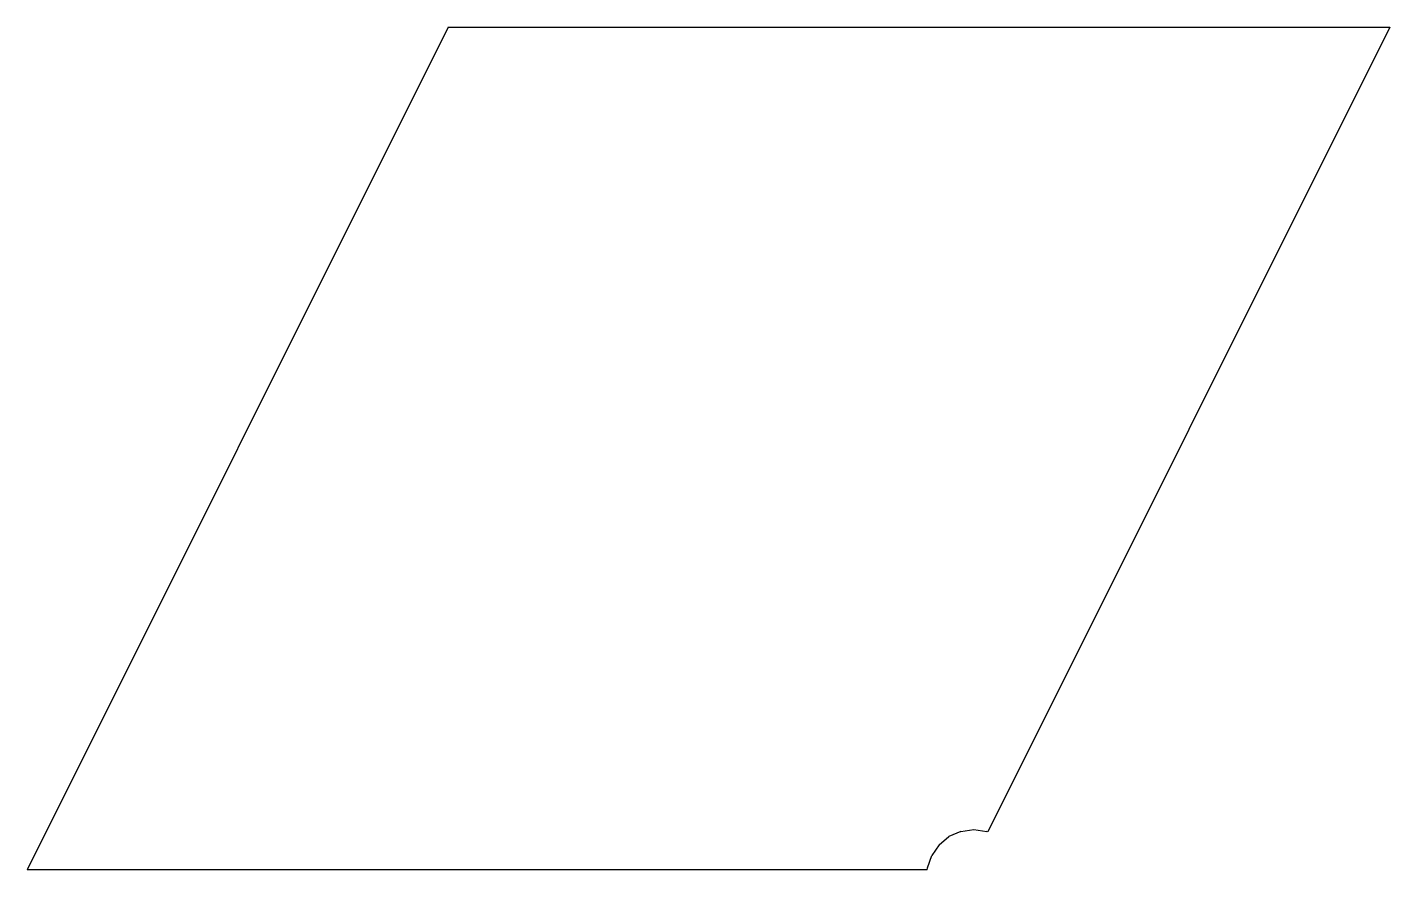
# Model space of a CAD drawing. Header units: inches. Extents: x 0 to 179, y 0 to 111.
import ezdxf

# ---------------------------------------------------------------- set-up
doc = ezdxf.new("R2010")
doc.units = ezdxf.units.IN
doc.header["$MEASUREMENT"] = 0
doc.layers.get('0').update_dxf_attribs({"color": 13})

msp = doc.modelspace()

# ---------------------------------------------------------------- linework, layer by layer
for p, q in [((55.35, 110.7), (0, 0)), ((55.35, 110.7), (179.12, 110.7)), ((179.12, 110.7), (126.26, 4.98)), ((119.87, 3.28), (121.17, 4.36)), ((122.72, 5.04), (121.17, 4.36)), ((122.72, 5.04), (124.42, 5.27)), ((124.42, 5.27), (126.14, 5.03)), ((126.26, 4.98), (126.14, 5.03)), ((118.34, 0.23), (118.9, 1.87)), ((119.87, 3.28), (118.9, 1.87)), ((118.32, 0), (0, 0)), ((118.32, 0), (118.34, 0.23))]:
    msp.add_line(p, q)

doc.saveas('drawing.dxf')
